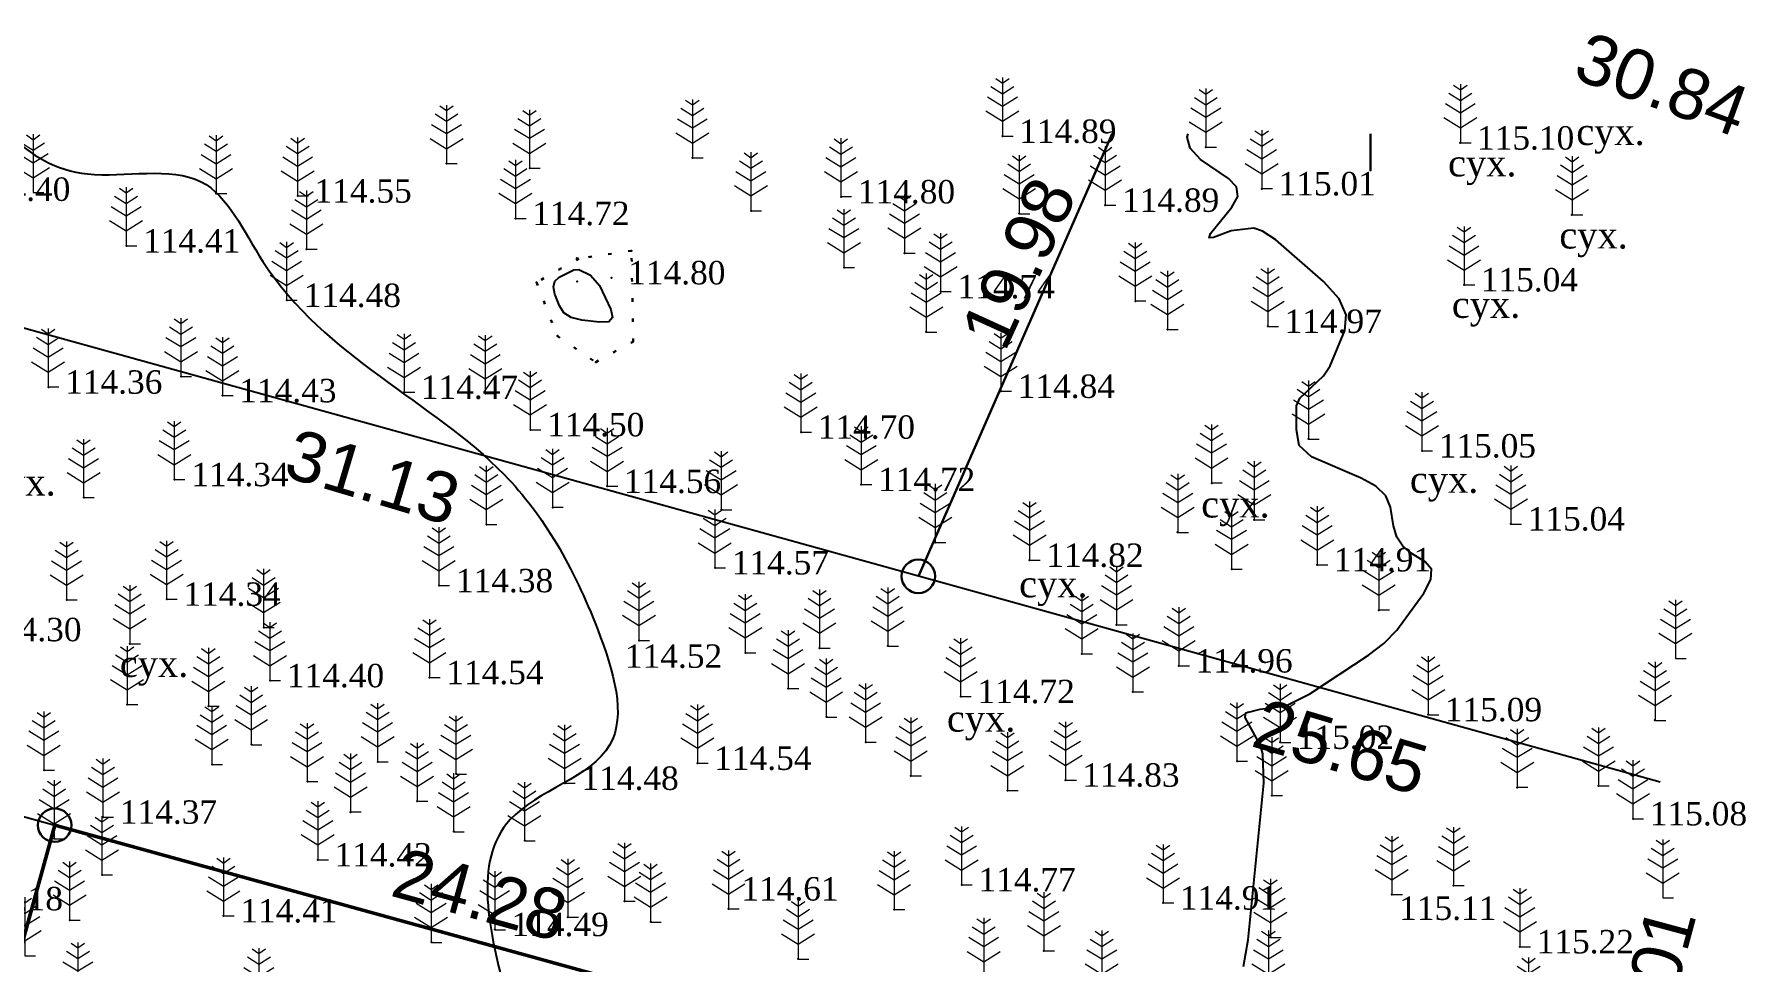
# Model space of a CAD drawing. Header units: millimetres. Extents: x 5405574.3 to 5405661.3, y 5524819.4 to 5524902.6.
# Drawn here: x 5405610.1 to 5405661.2, y 5524874.9 to 5524902.6 of the extents above; entities that cross this region are included whole.
import ezdxf
from ezdxf.enums import TextEntityAlignment as Align

# ---------------------------------------------------------------- set-up
doc = ezdxf.new("R2010")
doc.units = ezdxf.units.MM
doc.linetypes.add('0', pattern=[0])
doc.linetypes.add('HIDDEN', pattern=[0.5, 0, -0.5])
for name, color, linetype, lineweight in [('11900000', 1, 'Continuous', 30), ('Контур', 7, 'HIDDEN', 30), ('ТОЧКИ', 7, 'Continuous', 30)]:
    doc.layers.add(name, color=color, linetype=linetype, lineweight=lineweight)
for name, color, linetype in [('горизонтали', 42, 'Continuous'), ('Ділянки_Межі', 10, 'Continuous'), ('надписи', 7, 'Continuous'), ('отметки', 7, 'Continuous'), ('промеры', 185, 'Continuous'), ('Растительность', 7, 'Continuous')]:
    doc.layers.add(name, color=color, linetype=linetype)
doc.styles.get("Standard").update_dxf_attribs({"font": 'arial.ttf'})
doc.styles.add('times', font='times.ttf')

# ---------------------------------------------------------------- blocks, each defined once
blk = doc.blocks.new('A$C51FE15A3')
at = {"layer": 'Растительность', "color": 94, "lineweight": 0}
for points in [[(-0.201, 1.726), (0, 1.584), (0.201, 1.726)], [(0, 1.75), (0, 0), (0.319, 0)], [(-0.447, 1.172), (0, 0.895), (0.447, 1.172)], [(-0.343, 1.489), (0, 1.267), (0.343, 1.489)], [(-0.493, 0.753), (0, 0.444), (0.493, 0.753)]]:
    blk.add_lwpolyline(points, dxfattribs=at)

msp = doc.modelspace()

# ---------------------------------------------------------------- linework, layer by layer
at = {"layer": '11900000', "color": 0, "linetype": '0', "lineweight": 15, "ltscale": 0.7}
msp.add_lwpolyline([(5405650, 5524898.496), (5405650, 5524899.613)], dxfattribs=at)
msp.add_lwpolyline([(5405650, 5524898.496), (5405650, 5524899.613)], dxfattribs=at)
msp.add_lwpolyline([(5405650, 5524898.496), (5405650, 5524899.613)], dxfattribs=at)
msp.add_lwpolyline([(5405650, 5524898.496), (5405650, 5524899.613)], dxfattribs=at)
msp.add_lwpolyline([(5405650, 5524898.496), (5405650, 5524899.613)], dxfattribs=at)
msp.add_lwpolyline([(5405650, 5524898.496), (5405650, 5524899.613)], dxfattribs=at)
msp.add_lwpolyline([(5405650, 5524898.496), (5405650, 5524899.613)], dxfattribs=at)
msp.add_lwpolyline([(5405650, 5524898.496), (5405650, 5524899.613)], dxfattribs=at)
msp.add_lwpolyline([(5405650, 5524898.496), (5405650, 5524899.613)], dxfattribs=at)
msp.add_lwpolyline([(5405650, 5524898.496), (5405650, 5524899.613)], dxfattribs=at)
msp.add_lwpolyline([(5405650, 5524898.496), (5405650, 5524899.613)], dxfattribs=at)
msp.add_lwpolyline([(5405650, 5524898.496), (5405650, 5524899.613)], dxfattribs=at)
msp.add_lwpolyline([(5405650, 5524898.496), (5405650, 5524899.613)], dxfattribs=at)
msp.add_lwpolyline([(5405650, 5524898.496), (5405650, 5524899.613)], dxfattribs=at)
msp.add_lwpolyline([(5405650, 5524898.496), (5405650, 5524899.613)], dxfattribs=at)
msp.add_lwpolyline([(5405650, 5524898.496), (5405650, 5524899.613)], dxfattribs=at)
msp.add_lwpolyline([(5405650, 5524898.496), (5405650, 5524899.613)], dxfattribs=at)
msp.add_lwpolyline([(5405650, 5524898.496), (5405650, 5524899.613)], dxfattribs=at)
msp.add_lwpolyline([(5405650, 5524898.496), (5405650, 5524899.613)], dxfattribs=at)
msp.add_lwpolyline([(5405650, 5524898.496), (5405650, 5524899.613)], dxfattribs=at)
msp.add_lwpolyline([(5405650, 5524898.496), (5405650, 5524899.613)], dxfattribs=at)
msp.add_lwpolyline([(5405650, 5524898.496), (5405650, 5524899.613)], dxfattribs=at)
msp.add_lwpolyline([(5405650, 5524898.496), (5405650, 5524899.613)], dxfattribs=at)
msp.add_lwpolyline([(5405650, 5524898.496), (5405650, 5524899.613)], dxfattribs=at)
msp.add_lwpolyline([(5405650, 5524898.496), (5405650, 5524899.613)], dxfattribs=at)
msp.add_lwpolyline([(5405650, 5524898.496), (5405650, 5524899.613)], dxfattribs=at)
msp.add_lwpolyline([(5405650, 5524898.496), (5405650, 5524899.613)], dxfattribs=at)
msp.add_lwpolyline([(5405650, 5524898.496), (5405650, 5524899.613)], dxfattribs=at)
msp.add_lwpolyline([(5405650, 5524898.496), (5405650, 5524899.613)], dxfattribs=at)
msp.add_lwpolyline([(5405650, 5524898.496), (5405650, 5524899.613)], dxfattribs=at)
msp.add_lwpolyline([(5405650, 5524898.496), (5405650, 5524899.613)], dxfattribs=at)
msp.add_lwpolyline([(5405650, 5524898.496), (5405650, 5524899.613)], dxfattribs=at)
msp.add_lwpolyline([(5405650, 5524898.496), (5405650, 5524899.613)], dxfattribs=at)
msp.add_lwpolyline([(5405650, 5524898.496), (5405650, 5524899.613)], dxfattribs=at)
msp.add_lwpolyline([(5405650, 5524898.496), (5405650, 5524899.613)], dxfattribs=at)
msp.add_lwpolyline([(5405650, 5524898.496), (5405650, 5524899.613)], dxfattribs=at)
msp.add_lwpolyline([(5405650, 5524898.496), (5405650, 5524899.613)], dxfattribs=at)
msp.add_lwpolyline([(5405650, 5524898.496), (5405650, 5524899.613)], dxfattribs=at)
msp.add_lwpolyline([(5405650, 5524898.496), (5405650, 5524899.613)], dxfattribs=at)
msp.add_lwpolyline([(5405650, 5524898.496), (5405650, 5524899.613)], dxfattribs=at)
msp.add_lwpolyline([(5405650, 5524898.496), (5405650, 5524899.613)], dxfattribs=at)
msp.add_lwpolyline([(5405650, 5524898.496), (5405650, 5524899.613)], dxfattribs=at)
msp.add_lwpolyline([(5405650, 5524898.496), (5405650, 5524899.613)], dxfattribs=at)
msp.add_lwpolyline([(5405650, 5524898.496), (5405650, 5524899.613)], dxfattribs=at)
at = {"layer": '11900000', "linetype": '0', "lineweight": 15, "ltscale": 0.7}
msp.add_lwpolyline([(5405650, 5524898.496), (5405650, 5524899.613)], dxfattribs=at)
msp.add_lwpolyline([(5405650, 5524898.496), (5405650, 5524899.613)], dxfattribs=at)
msp.add_lwpolyline([(5405650, 5524898.496), (5405650, 5524899.613)], dxfattribs=at)
msp.add_lwpolyline([(5405650, 5524898.496), (5405650, 5524899.613)], dxfattribs=at)
msp.add_lwpolyline([(5405650, 5524898.496), (5405650, 5524899.613)], dxfattribs=at)
msp.add_lwpolyline([(5405650, 5524898.496), (5405650, 5524899.613)], dxfattribs=at)
msp.add_lwpolyline([(5405650, 5524898.496), (5405650, 5524899.613)], dxfattribs=at)
msp.add_lwpolyline([(5405650, 5524898.496), (5405650, 5524899.613)], dxfattribs=at)
at = {"layer": '11900000', "color": 7}
msp.add_polyline3d([(5405650, 5524898.5, 0), (5405650, 5524899.613, 0)], dxfattribs=at)
msp.add_polyline3d([(5405650, 5524898.5, 0), (5405650, 5524899.613, 0)], dxfattribs=at)
at = {"layer": 'горизонтали', "color": 32}
msp.add_polyline3d([(5405646.207, 5524874.712, 115), (5405646.347, 5524875.502, 115), (5405646.817, 5524880.192, 115), (5405646.787, 5524881.072, 115), (5405646.717, 5524881.322, 115), (5405646.257, 5524882.152, 115), (5405646.277, 5524882.292, 115), (5405646.707, 5524882.402, 115), (5405647.477, 5524882.502, 115), (5405648.187, 5524882.862, 115), (5405649.947, 5524884.022, 115), (5405650.397, 5524884.372, 115), (5405650.787, 5524884.762, 115), (5405651.597, 5524885.872, 115), (5405651.807, 5524886.282, 115), (5405651.827, 5524886.592, 115), (5405651.637, 5524886.812, 115), (5405651.217, 5524887.072, 115), (5405650.967, 5524887.282, 115), (5405650.787, 5524887.552, 115), (5405650.687, 5524887.882, 115), (5405650.597, 5524888.442, 115), (5405650.457, 5524888.782, 115), (5405650.167, 5524889.072, 115), (5405649.727, 5524889.312, 115), (5405648.237, 5524889.952, 115), (5405647.867, 5524890.292, 115), (5405647.787, 5524890.762, 115), (5405647.787, 5524891.472, 115), (5405647.887, 5524891.702, 115), (5405648.597, 5524892.372, 115), (5405648.797, 5524892.672, 115), (5405649.237, 5524893.732, 115), (5405649.277, 5524894.192, 115), (5405649.067, 5524894.672, 115), (5405648.597, 5524895.192, 115), (5405647.177, 5524896.442, 115), (5405646.777, 5524896.702, 115), (5405646.517, 5524896.792, 115), (5405645.837, 5524896.712, 115), (5405645.307, 5524896.512, 115), (5405645.177, 5524896.502, 115), (5405645.217, 5524896.632, 115), (5405645.857, 5524897.412, 115), (5405646.037, 5524897.732, 115), (5405645.997, 5524898.022, 115), (5405645.757, 5524898.272, 115), (5405644.917, 5524898.842, 115), (5405644.617, 5524899.182, 115), (5405644.527, 5524899.512, 115), (5405644.555, 5524899.613, 115)], dxfattribs=at)
msp.add_polyline3d([(5405625.617, 5524894.812, 114.5), (5405625.577, 5524895.032, 114.5), (5405625.617, 5524895.202, 114.5), (5405625.747, 5524895.322, 114.5), (5405626.187, 5524895.542, 114.5), (5405626.337, 5524895.552, 114.5), (5405626.687, 5524895.382, 114.5), (5405626.957, 5524895.072, 114.5), (5405627.297, 5524894.352, 114.5), (5405627.347, 5524894.112, 114.5), (5405627.237, 5524893.982, 114.5), (5405626.957, 5524893.972, 114.5), (5405626.427, 5524894.032, 114.5), (5405626.107, 5524894.112, 114.5), (5405625.887, 5524894.252, 114.5), (5405625.757, 5524894.462, 114.5), (5405625.617, 5524894.812, 114.5)], close=True, dxfattribs=at)
msp.add_open_spline([(5405609.285, 5524899.613), (5405609.941, 5524898.964), (5405611.582, 5524897.991), (5405615.343, 5524898.956), (5405617.751, 5524893.311), (5405623.768, 5524890.887), (5405626.725, 5524885.692), (5405628.214, 5524880.763), (5405622.772, 5524879.375), (5405624.442, 5524872.575), (5405625.964, 5524867.149), (5405630.819, 5524861.461), (5405631.98, 5524851.958), (5405640.975, 5524845.575), (5405649.66, 5524843.677), (5405654.846, 5524842.134), (5405657.812, 5524841.627), (5405658.667, 5524841.503)], degree=3, knots=[998.53413, 998.53413, 998.53413, 998.53413, 1001.45042, 1004.85445, 1007.86787, 1017.487334, 1022.90954, 1026.380728, 1030.095834, 1035.395338, 1043.1603, 1048.251367, 1057.010325, 1070.527511, 1077.466358, 1083.982496, 1086.6, 1086.6, 1086.6, 1086.6], dxfattribs=at)
at = {"layer": 'Ділянки_Межі', "lineweight": 25}
for points in [[(5405658.667, 5524880.219), (5405636.486, 5524886.378), (5405606.49, 5524894.695), (5405589.473, 5524899.613)], [(5405575.923, 5524888.526), (5405587.263, 5524885.396), (5405610.666, 5524878.935), (5405634.068, 5524872.474), (5405657.472, 5524866.014), (5405658.667, 5524870.342)]]:
    msp.add_lwpolyline(points, dxfattribs=at)
at = {"layer": 'Ділянки_Межі'}
for points in [[(5405642.285, 5524899.613), (5405636.486, 5524886.378), (5405606.49, 5524894.695)], [(5405636.486, 5524886.378), (5405642.285, 5524899.613)], [(5405658.667, 5524880.219), (5405636.486, 5524886.378)], [(5405575.923, 5524844.316), (5405587.263, 5524885.396), (5405610.666, 5524878.935), (5405600.275, 5524841.297), (5405575.923, 5524844.249)]]:
    msp.add_lwpolyline(points, dxfattribs=at)
at = {"layer": 'Ділянки_Межі', "lineweight": 50}
msp.add_lwpolyline([(5405600.275, 5524841.297), (5405610.666, 5524878.935), (5405634.068, 5524872.474), (5405624.646, 5524838.342)], close=True, dxfattribs=at)
at = {"layer": 'Контур', "color": 7, "linetype": 'HIDDEN', "elevation": 114.67}
msp.add_lwpolyline([(5405626.84, 5524892.78), (5405626.84, 5524892.78), (5405627.96, 5524893.39), (5405627.91, 5524896.11), (5405626.34, 5524895.881), (5405625.07, 5524895.17), (5405625.69, 5524893.57), (5405626.84, 5524892.78)], dxfattribs=at)
at = {"layer": 'отметки', "color": 7}
for p in [(5405639.002, 5524899.537, 114.892), (5405645.081, 5524899.213, 115.016), (5405652.687, 5524899.337, 115.1), (5405622.384, 5524898.72, 114.757), (5405629.732, 5524898.886, 114.799), (5405624.867, 5524898.584, 114.672), (5405615.496, 5524897.82, 114.496), (5405617.933, 5524897.751, 114.546), (5405634.177, 5524897.727, 114.798), (5405646.755, 5524897.968, 115.012), (5405631.487, 5524897.305, 114.758), (5405639.5, 5524897.225, 114.955), (5405642.075, 5524897.475, 114.894), (5405656.027, 5524897.189, 115.11), (5405624.444, 5524897.078, 114.719), (5405612.808, 5524896.258, 114.409), (5405618.193, 5524896.163, 114.555), (5405626.279, 5524895.891, 114.76), (5405627.911, 5524896.106, 114.845), (5405634.265, 5524895.611, 114.761), (5405636.07, 5524896.037, 114.823), (5405625.073, 5524895.168, 114.722), (5405626.282, 5524895.188, 114.069), (5405627.311, 5524895.307, 114.801), (5405652.8, 5524895.096, 115.038), (5405617.61, 5524894.63, 114.485), (5405637.157, 5524894.889, 114.735), (5405642.976, 5524894.607, 114.987), (5405625.698, 5524893.573, 114.707), (5405636.723, 5524893.684, 114.796), (5405643.932, 5524893.759, 114.97), (5405646.936, 5524893.855, 114.97), (5405627.965, 5524893.395, 114.668), (5405626.846, 5524892.785, 114.672), (5405610.478, 5524892.038, 114.363), (5405614.447, 5524892.35, 114.386), (5405615.684, 5524891.781, 114.431), (5405621.113, 5524891.882, 114.47), (5405623.547, 5524891.841, 114.529), (5405638.956, 5524891.911, 114.838), (5405624.886, 5524890.762, 114.504), (5405632.978, 5524890.69, 114.697), (5405648.149, 5524890.485, 115.015), (5405651.543, 5524890.13, 115.047), (5405614.252, 5524889.272, 114.344), (5405627.185, 5524889.068, 114.559), (5405634.78, 5524889.124, 114.718), (5405645.255, 5524889.167, 114.882), (5405611.535, 5524888.73, 114.336), (5405625.557, 5524888.438, 114.549), (5405630.6, 5524888.373, 114.658), (5405646.53, 5524888.068, 114.877), (5405654.203, 5524887.946, 115.039), (5405623.572, 5524887.929, 114.474), (5405644.237, 5524887.695, 114.971), (5405636.992, 5524887.387, 114.755), (5405630.407, 5524886.633, 114.574), (5405639.812, 5524886.859, 114.822), (5405645.855, 5524886.591, 114.906), (5405648.409, 5524886.725, 114.906), (5405622.162, 5524886.1, 114.385), (5405611.031, 5524885.67, 114.366), (5405614.015, 5524885.695, 114.335), (5405642.409, 5524884.931, 114.856), (5405650.249, 5524885.367, 114.967), (5405612.917, 5524884.358, 114.283), (5405616.919, 5524884.848, 114.319), (5405628.135, 5524884.461, 114.517), (5405631.318, 5524884.09, 114.592), (5405633.532, 5524884.233, 114.567), (5405635.572, 5524884.294, 114.668), (5405641.375, 5524884.064, 114.849), (5405621.874, 5524883.352, 114.544), (5405644.269, 5524883.7, 114.963), (5405617.108, 5524883.259, 114.398), (5405632.598, 5524883.024, 114.634), (5405642.898, 5524882.918, 114.907), (5405612.834, 5524882.542, 114.314), (5405615.263, 5524882.494, 114.362), (5405637.757, 5524882.784, 114.724), (5405633.736, 5524882.175, 114.643), (5405651.726, 5524882.243, 115.087), (5405658.505, 5524882.074, 115.18), (5405616.547, 5524881.345, 114.356), (5405634.919, 5524881.421, 114.652), (5405647.298, 5524881.416, 115.023), (5405620.325, 5524880.831, 114.423), (5405629.884, 5524880.789, 114.542), (5405646.015, 5524880.85, 114.961), (5405610.348, 5524880.58, 114.352), (5405615.37, 5524880.752, 114.345), (5405622.668, 5524880.466, 114.444), (5405636.26, 5524880.409, 114.712), (5405640.888, 5524880.286, 114.835), (5405618.222, 5524880.241, 114.405), (5405625.915, 5524880.19, 114.484), (5405639.156, 5524879.97, 114.759), (5405647.056, 5524879.821, 115.012), (5405654.388, 5524880.066, 115.103), (5405656.824, 5524880.114, 115.077), (5405619.512, 5524879.329, 114.412), (5405621.503, 5524879.65, 114.429), (5405612.114, 5524879.178, 114.369), (5405622.594, 5524878.743, 114.457), (5405657.855, 5524879.13, 115.081), (5405610.655, 5524878.537, 114.244), (5405624.718, 5524878.473, 114.54), (5405618.532, 5524877.9, 114.415), (5405612.083, 5524877.454, 114.267), (5405637.784, 5524877.155, 114.77), (5405650.639, 5524876.863, 115.111), (5405652.48, 5524877.132, 115.146), (5405615.717, 5524876.226, 114.414), (5405626.011, 5524876.18, 114.571), (5405627.703, 5524876.659, 114.594), (5405630.812, 5524876.437, 114.613), (5405635.762, 5524876.412, 114.747), (5405643.805, 5524876.612, 114.906), (5405645.564, 5524876.662, 114.965), (5405611.117, 5524876.1, 114.249), (5405623.824, 5524875.818, 114.485), (5405628.485, 5524876.047, 114.606), (5405621.93, 5524875.435, 114.444), (5405640.239, 5524875.181, 114.892), (5405647.01, 5524875.584, 115.026), (5405654.471, 5524875.302, 115.218), (5405632.896, 5524874.937, 114.643)]:
    msp.add_point(p, dxfattribs=at)
at = {"layer": 'ТОЧКИ'}
for centre in [(5405636.486, 5524886.378), (5405610.666, 5524878.935)]:
    msp.add_circle(centre, 0.5, dxfattribs=at)

# ---------------------------------------------------------------- block references
at = {"layer": 'Растительность', "color": 7}
for p in [(5405639, 5524899.54, 114.89), (5405645.08, 5524899.21, 115.02), (5405652.69, 5524899.34, 115.1), (5405622.38, 5524898.72, 114.76), (5405624.86, 5524898.58, 114.67), (5405629.73, 5524898.89, 114.8), (5405646.75, 5524897.97, 115.01), (5405610.02, 5524897.85, 114.42), (5405615.49, 5524897.82, 114.5), (5405617.93, 5524897.75, 114.55), (5405634.17, 5524897.73, 114.8), (5405642.07, 5524897.48, 114.89), (5405624.44, 5524897.08, 114.72), (5405631.48, 5524897.31, 114.76), (5405639.5, 5524897.22, 114.96), (5405656.03, 5524897.19, 115.11), (5405612.8, 5524896.26, 114.41), (5405618.19, 5524896.16, 114.55), (5405636.07, 5524896.04, 114.82), (5405634.26, 5524895.61, 114.76), (5405637.15, 5524894.89, 114.74), (5405652.8, 5524895.09, 115.04), (5405617.6, 5524894.63, 114.48), (5405642.97, 5524894.61, 114.99), (5405636.72, 5524893.68, 114.8), (5405643.93, 5524893.76, 114.97), (5405646.93, 5524893.85, 114.97), (5405614.44, 5524892.35, 114.39), (5405610.47, 5524892.04, 114.36), (5405621.11, 5524891.88, 114.47), (5405623.54, 5524891.84, 114.53), (5405638.95, 5524891.91, 114.84), (5405615.68, 5524891.78, 114.43), (5405624.88, 5524890.76, 114.5), (5405632.97, 5524890.69, 114.7), (5405648.15, 5524890.48, 115.02), (5405651.54, 5524890.13, 115.05), (5405614.24, 5524889.27, 114.34), (5405627.18, 5524889.07, 114.56), (5405634.78, 5524889.12, 114.72), (5405645.25, 5524889.17, 114.88), (5405611.53, 5524888.73, 114.34), (5405625.55, 5524888.44, 114.55), (5405630.59, 5524888.37, 114.66), (5405623.57, 5524887.93, 114.47), (5405646.53, 5524888.07, 114.88), (5405654.2, 5524887.94, 115.04), (5405636.99, 5524887.39, 114.76), (5405644.24, 5524887.69, 114.97), (5405639.81, 5524886.86, 114.82), (5405648.41, 5524886.72, 114.91), (5405630.4, 5524886.63, 114.57), (5405645.85, 5524886.59, 114.91), (5405614.01, 5524885.69, 114.34), (5405622.15, 5524886.1, 114.38), (5405611.02, 5524885.67, 114.37), (5405650.25, 5524885.37, 114.97), (5405616.91, 5524884.85, 114.32), (5405642.41, 5524884.93, 114.86), (5405612.91, 5524884.36, 114.28), (5405628.13, 5524884.46, 114.52), (5405633.53, 5524884.23, 114.57), (5405635.57, 5524884.29, 114.67), (5405631.31, 5524884.09, 114.59), (5405641.37, 5524884.06, 114.85), (5405644.27, 5524883.7, 114.96), (5405659.12, 5524883.92, 115.14), (5405617.1, 5524883.26, 114.4), (5405621.87, 5524883.35, 114.54), (5405632.59, 5524883.02, 114.63), (5405637.75, 5524882.78, 114.72), (5405642.9, 5524882.92, 114.91), (5405612.83, 5524882.54, 114.31), (5405615.26, 5524882.49, 114.36), (5405633.73, 5524882.17, 114.64), (5405651.73, 5524882.24, 115.09), (5405658.51, 5524882.07, 115.18), (5405616.54, 5524881.34, 114.36), (5405634.91, 5524881.42, 114.65), (5405647.3, 5524881.41, 115.02), (5405610.34, 5524880.58, 114.35), (5405615.36, 5524880.75, 114.35), (5405620.32, 5524880.83, 114.42), (5405629.88, 5524880.79, 114.54), (5405646.01, 5524880.85, 114.96), (5405618.21, 5524880.24, 114.4), (5405622.66, 5524880.46, 114.44), (5405625.91, 5524880.19, 114.48), (5405636.26, 5524880.41, 114.71), (5405640.89, 5524880.28, 114.83), (5405654.39, 5524880.07, 115.1), (5405656.82, 5524880.11, 115.08), (5405621.5, 5524879.65, 114.43), (5405639.15, 5524879.97, 114.76), (5405647.05, 5524879.82, 115.01), (5405612.11, 5524879.18, 114.37), (5405619.51, 5524879.33, 114.41), (5405657.85, 5524879.13, 115.08), (5405610.65, 5524878.53, 114.24), (5405622.59, 5524878.74, 114.46), (5405624.71, 5524878.47, 114.54), (5405618.53, 5524877.9, 114.41), (5405612.08, 5524877.45, 114.27), (5405637.78, 5524877.15, 114.77), (5405652.48, 5524877.13, 115.15), (5405627.7, 5524876.66, 114.59), (5405643.8, 5524876.61, 114.91), (5405650.64, 5524876.86, 115.11), (5405658.74, 5524876.76, 115.13), (5405611.11, 5524876.1, 114.25), (5405615.71, 5524876.22, 114.41), (5405626.01, 5524876.18, 114.57), (5405628.48, 5524876.04, 114.61), (5405630.81, 5524876.43, 114.61), (5405635.76, 5524876.41, 114.75), (5405623.82, 5524875.81, 114.48), (5405647.01, 5524875.58, 115.03), (5405609.77, 5524875.03, 114.24), (5405621.92, 5524875.43, 114.44), (5405632.89, 5524874.93, 114.64), (5405640.24, 5524875.18, 114.89), (5405654.47, 5524875.3, 115.22), (5405638.44, 5524874.41, 114.79), (5405641.97, 5524874.04, 114.9), (5405646.95, 5524874.04, 115.03), (5405611.36, 5524873.68, 114.24), (5405616.77, 5524873.51, 114.34), (5405654.73, 5524873.23, 115.17)]:
    msp.add_blockref('A$C51FE15A3', p, dxfattribs=at)

# ---------------------------------------------------------------- texts
at = {"layer": 'надписи', "color": 7, "style": 'times'}
for p in [(5405656.155, 5524900.075, 111.861), (5405652.322, 5524899.137, 111.861), (5405655.648, 5524896.98, 111.861), (5405652.435, 5524894.906, 111.861), (5405608.65, 5524889.592, 111.861), (5405651.181, 5524889.674, 111.861), (5405644.942, 5524888.936, 111.861), (5405639.498, 5524886.549, 111.861), (5405612.614, 5524884.168, 111.861), (5405637.34, 5524882.532, 111.861)]:
    msp.add_text('сух.', height=0.8, dxfattribs=at).set_placement(p, align=Align.TOP_LEFT)
at = {"layer": 'отметки', "color": 7, "style": 'times'}
for s, p in [('114.89', (5405639.502, 5524900.037, 114.892)), ('115.10', (5405653.187, 5524899.837, 115.1)), ('114.40', (5405608.228, 5524898.304, 114.4)), ('114.55', (5405618.433, 5524898.251, 114.546)), ('114.80', (5405634.677, 5524898.227, 114.798)), ('115.01', (5405647.255, 5524898.468, 115.012)), ('114.89', (5405642.575, 5524897.975, 114.894)), ('114.72', (5405624.944, 5524897.578, 114.719)), ('114.41', (5405613.308, 5524896.758, 114.409)), ('114.80', (5405627.811, 5524895.807, 114.801)), ('114.48', (5405618.11, 5524895.13, 114.485)), ('114.74', (5405637.657, 5524895.389, 114.735)), ('115.04', (5405653.3, 5524895.596, 115.038)), ('114.97', (5405647.436, 5524894.355, 114.97)), ('114.36', (5405610.978, 5524892.538, 114.363)), ('114.43', (5405616.184, 5524892.281, 114.431)), ('114.47', (5405621.613, 5524892.382, 114.47)), ('114.84', (5405639.456, 5524892.411, 114.838)), ('114.50', (5405625.386, 5524891.262, 114.504)), ('114.70', (5405633.478, 5524891.19, 114.697)), ('115.05', (5405652.043, 5524890.63, 115.047)), ('114.34', (5405614.752, 5524889.772, 114.344)), ('114.56', (5405627.685, 5524889.568, 114.559)), ('114.72', (5405635.28, 5524889.624, 114.718)), ('115.04', (5405654.703, 5524888.446, 115.039)), ('114.57', (5405630.907, 5524887.133, 114.574)), ('114.82', (5405640.312, 5524887.359, 114.822)), ('114.91', (5405648.909, 5524887.225, 114.906)), ('114.38', (5405622.662, 5524886.6, 114.385)), ('114.34', (5405614.515, 5524886.195, 114.335)), ('114.30', (5405608.562, 5524885.136, 114.302)), ('114.54', (5405622.374, 5524883.852, 114.544)), ('114.52', (5405627.715, 5524884.341, 114.517)), ('114.96', (5405644.769, 5524884.2, 114.963)), ('114.40', (5405617.608, 5524883.759, 114.398)), ('114.72', (5405638.257, 5524883.284, 114.724)), ('115.09', (5405652.226, 5524882.743, 115.087)), ('115.02', (5405647.798, 5524881.916, 115.023)), ('114.54', (5405630.384, 5524881.289, 114.542)), ('114.83', (5405641.388, 5524880.786, 114.835)), ('114.48', (5405626.415, 5524880.69, 114.484)), ('114.37', (5405612.614, 5524879.678, 114.369)), ('115.08', (5405658.355, 5524879.63, 115.081)), ('114.42', (5405619.032, 5524878.4, 114.415)), ('114.61', (5405631.195, 5524877.382, 114.613)), ('114.77', (5405638.284, 5524877.655, 114.77)), ('114.18', (5405608.006, 5524877.088, 114.179)), ('114.41', (5405616.217, 5524876.726, 114.414)), ('114.91', (5405644.305, 5524877.112, 114.906)), ('115.11', (5405650.859, 5524876.803, 115.111)), ('114.49', (5405624.324, 5524876.318, 114.485)), ('115.22', (5405654.971, 5524875.802, 115.218))]:
    msp.add_text(s, height=0.7, dxfattribs=at).set_placement(p, align=Align.TOP_LEFT)
at = {"layer": 'промеры', "char_height": 1.5, "attachment_point": 1}
for s, insert, rotation in [('30.84', (5405656.514, 5524902.695), 340.0588), ('19.98', (5405637.705, 5524893.675), 65.4793), ('31.13', (5405617.878, 5524890.82), 343.4026), ('25.65', (5405646.813, 5524882.748), 343.4026), ('24.28', (5405621.056, 5524878.284), 344.5669), ('14.01', (5405656.942, 5524871.547), 74.9444)]:
    msp.add_mtext(s, dxfattribs=dict(at, insert=insert, rotation=rotation))

doc.saveas('drawing.dxf')
